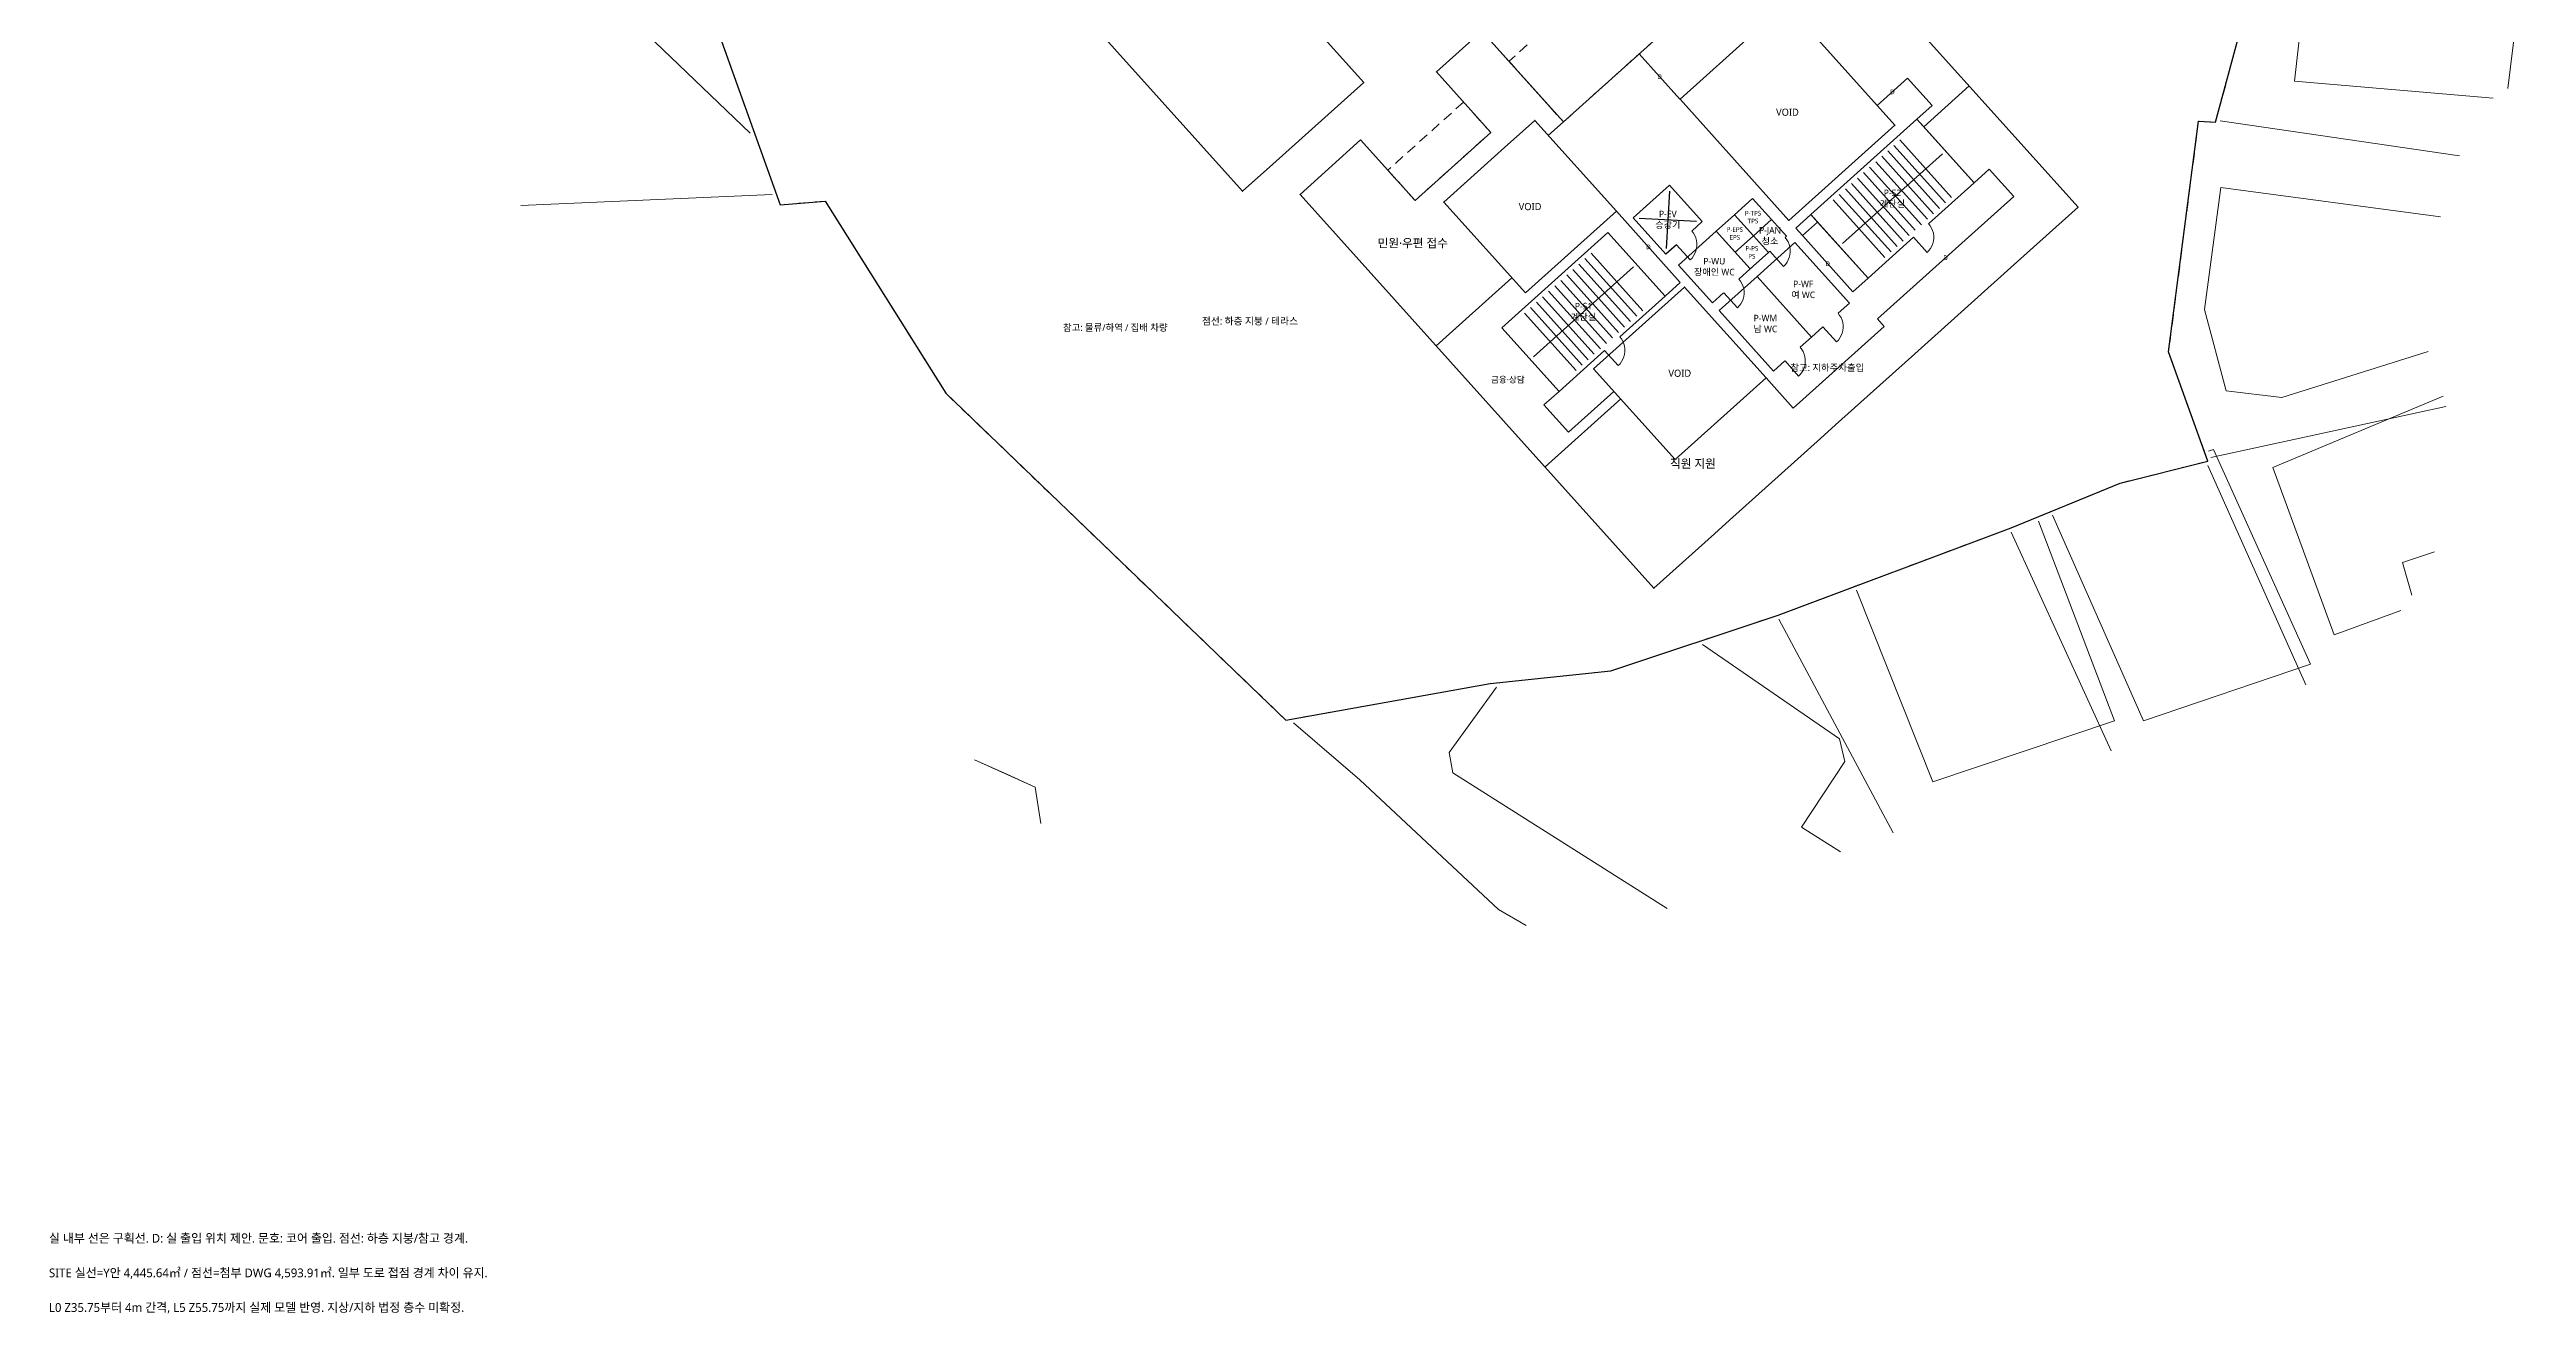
# Model space of a CAD drawing. Header units: millimetres. Extents: x -71723 to 357366, y 1091193 to 1572246.
# Drawn here: x 78306 to 199938, y 1431193 to 1493257 of the extents above; entities that cross this region are included whole.
import ezdxf

# ---------------------------------------------------------------- set-up
doc = ezdxf.new("R2010")
doc.units = ezdxf.units.MM
doc.linetypes.add('PLAN_DASH', pattern=[800, 500, -300])
for name, color, linetype, lineweight in [('L1_CONTEXT', 8, 'Continuous', 9), ('L1_CORE', 7, 'Continuous', 25), ('L1_DOOR', 7, 'Continuous', 13), ('L1_EPS_PS', 7, 'Continuous', 18), ('L1_OUTLINE', 7, 'Continuous', 35), ('L1_PARTITION', 7, 'Continuous', 18), ('L1_SITE_3D', 7, 'Continuous', 25), ('L1_SITE_DWG_REF', 8, 'PLAN_DASH', 13), ('L1_STAIR', 7, 'Continuous', 13), ('L1_TEXT', 7, 'Continuous', 13), ('L1_VOID_ROOF', 8, 'PLAN_DASH', 13)]:
    doc.layers.add(name, color=color, linetype=linetype, lineweight=lineweight)
doc.styles.add('KOREAN', font='malgun.ttf')

msp = doc.modelspace()

# ---------------------------------------------------------------- linework, layer by layer
at = {"layer": 'L1_CONTEXT'}
for points in [[(112714, 1489156), (98711, 1502572), (87966, 1512870), (94276, 1515970)], [(83238, 1510397), (87966, 1512870), (98711, 1502572), (112715, 1489153)], [(188545, 1491704), (189605, 1501138), (192961, 1500694), (192873, 1500140), (195434, 1499918), (195434, 1499363), (199938, 1498808), (199031, 1491346)], [(198302, 1490873), (188545, 1491704)], [(196657, 1488045), (184895, 1489750)], [(195112, 1478423), (187927, 1476166), (185189, 1476499), (184130, 1480494), (184924, 1486488), (195724, 1485048)], [(101456, 1485593), (113792, 1486144)], [(184443, 1473220), (195981, 1475723)], [(193775, 1465705), (190488, 1464512), (187486, 1472725), (195852, 1476230)], [(184329, 1473538), (184571, 1473613), (189340, 1463069), (181127, 1460294), (176657, 1470386)], [(189107, 1462065), (184286, 1472836)], [(175970, 1470105), (179714, 1460294), (170794, 1457298), (167046, 1466717)], [(179539, 1458816), (174634, 1469561)], [(195424, 1468597), (193845, 1468064), (194313, 1466466)], [(168842, 1454789), (163225, 1465286)], [(159476, 1464034), (166201, 1459406), (166466, 1458297), (164346, 1455078), (166256, 1453858)], [(157736, 1451075), (147213, 1457742), (147036, 1458741), (149367, 1461954)], [(139400, 1460189), (142642, 1457395), (149458, 1451025), (150821, 1450242)], [(126978, 1455254), (126708, 1457043), (123722, 1458383)], [(123722, 1458383), (125314, 1457669), (126708, 1457043), (126978, 1455254)]]:
    msp.add_lwpolyline(points, dxfattribs=at)
at = {"layer": 'L1_CORE'}
for points in [[(169832, 1484036), (167604, 1482035), (164797, 1485159), (170004, 1489837)], [(170004, 1489837), (172811, 1486713), (170584, 1484712)], [(158199, 1483666), (157682, 1483202), (156078, 1484988), (157864, 1486592)], [(157864, 1486592), (159468, 1484806), (158951, 1484343)], [(157848, 1486309), (157698, 1483485)], [(154664, 1478473), (152437, 1476472), (149630, 1479596), (154836, 1484275)], [(154836, 1484275), (157644, 1481151), (155417, 1479150)], [(156361, 1484972), (159185, 1484821)], [(160516, 1481312), (159962, 1480815), (158292, 1482674), (160151, 1484345)], [(160151, 1484345), (161822, 1482485), (161269, 1481988)], [(162785, 1483350), (162715, 1483287), (161979, 1484106), (162049, 1484168)], [(162802, 1484845), (162872, 1484908)], [(162872, 1484908), (163607, 1484089), (163537, 1484027)], [(165383, 1479635), (164830, 1479138), (162156, 1482113), (164016, 1483784)], [(164016, 1483784), (166689, 1480809), (166136, 1480312)], [(163523, 1477965), (162970, 1477467), (160297, 1480443), (162156, 1482113)], [(162156, 1482113), (164830, 1479138), (164276, 1478641)]]:
    msp.add_lwpolyline(points, dxfattribs=at)
at = {"layer": 'L1_DOOR'}
for points in [[(158947, 1484339), (159028, 1484236), (159095, 1484123), (159146, 1484003), (159181, 1483877), (159200, 1483748), (159202, 1483617), (159186, 1483487), (159154, 1483360), (159105, 1483239), (159041, 1483125), (158963, 1483020), (158871, 1482926)], [(163533, 1484023), (163614, 1483920), (163680, 1483807), (163732, 1483687), (163767, 1483561), (163786, 1483432), (163788, 1483301), (163772, 1483171), (163740, 1483044), (163691, 1482923), (163627, 1482809), (163549, 1482704), (163457, 1482610)], [(169836, 1484040), (170504, 1483296)], [(170580, 1484708), (170661, 1484605), (170727, 1484493), (170779, 1484373), (170814, 1484247), (170833, 1484117), (170835, 1483986), (170819, 1483857), (170787, 1483730), (170738, 1483608), (170674, 1483494), (170596, 1483390), (170504, 1483296)], [(158203, 1483670), (158871, 1482926)], [(162789, 1483354), (163457, 1482610)], [(161264, 1481984), (161345, 1481881), (161412, 1481769), (161463, 1481649), (161499, 1481523), (161517, 1481393), (161519, 1481262), (161503, 1481133), (161471, 1481006), (161422, 1480884), (161358, 1480770), (161280, 1480666), (161189, 1480572)], [(160520, 1481316), (161189, 1480572)], [(166131, 1480308), (166212, 1480205), (166279, 1480092), (166331, 1479972), (166366, 1479846), (166385, 1479717), (166386, 1479586), (166371, 1479456), (166338, 1479329), (166290, 1479208), (166226, 1479094), (166147, 1478989), (166056, 1478896)], [(155412, 1479146), (155493, 1479043), (155560, 1478930), (155611, 1478810), (155647, 1478684), (155665, 1478555), (155667, 1478424), (155651, 1478294), (155619, 1478167), (155570, 1478046), (155506, 1477932), (155428, 1477827), (155337, 1477734)], [(165388, 1479639), (166056, 1478896)], [(154668, 1478477), (155337, 1477734)], [(163528, 1477969), (164196, 1477225)], [(164272, 1478637), (164353, 1478534), (164419, 1478422), (164471, 1478301), (164506, 1478175), (164525, 1478046), (164526, 1477915), (164511, 1477785), (164479, 1477659), (164430, 1477537), (164366, 1477423), (164288, 1477318), (164196, 1477225)]]:
    msp.add_lwpolyline(points, dxfattribs=at)
at = {"layer": 'L1_EPS_PS'}
for points in [[(161044, 1485147), (161979, 1484106), (161087, 1483304), (160151, 1484345), (161044, 1485147)], [(161936, 1485949), (162872, 1484908), (161979, 1484106), (161044, 1485147), (161936, 1485949)], [(161979, 1484106), (162715, 1483287), (161822, 1482485), (161087, 1483304), (161979, 1484106)]]:
    msp.add_lwpolyline(points, dxfattribs=at)
at = {"layer": 'L1_OUTLINE'}
for points in [[(118173, 1507124), (136888, 1486296), (138375, 1487633), (142838, 1491643), (138828, 1496106), (140316, 1497443), (134969, 1503394), (143895, 1511414), (145232, 1509926), (155645, 1519283), (154309, 1520771), (134258, 1543086), (108967, 1520362), (119661, 1508461), (118173, 1507124)], [(142687, 1488819), (139712, 1486145), (157089, 1466806), (160065, 1469479), (160809, 1470148), (165272, 1474158), (166015, 1474826), (169735, 1478168), (174941, 1482846), (177917, 1485520), (166555, 1498165), (160539, 1504860), (156076, 1500849), (160087, 1496386), (152648, 1489703), (151980, 1490447), (148638, 1494166), (146407, 1492161), (149080, 1489185), (145361, 1485844), (142687, 1488819)], [(152648, 1489703), (160087, 1496386), (156076, 1500849), (148638, 1494166), (152648, 1489703)], [(163579, 1495492), (168926, 1489541), (163719, 1484862), (158372, 1490813), (162092, 1494155), (163579, 1495492)], [(150783, 1481305), (146773, 1485768), (149748, 1488442), (151236, 1489778), (155246, 1485315), (150783, 1481305)], [(158135, 1473123), (154125, 1477586), (158588, 1481596), (162598, 1477133), (158135, 1473123)]]:
    msp.add_lwpolyline(points, dxfattribs=at)
at = {"layer": 'L1_PARTITION'}
for points in [[(156369, 1493043), (158371, 1490815)], [(168059, 1490509), (169545, 1491845)], [(169545, 1491845), (170748, 1490506)], [(170338, 1489465), (172568, 1491469)], [(170748, 1490506), (170004, 1489837)], [(151906, 1489036), (152647, 1489701)], [(164797, 1485159), (170004, 1489837)], [(170004, 1489837), (170338, 1489465)], [(170338, 1489465), (172811, 1486713)], [(156078, 1484988), (157864, 1486592)], [(157864, 1486592), (159468, 1484806)], [(172811, 1486713), (170584, 1484712)], [(172811, 1486713), (173555, 1487382)], [(173555, 1487382), (174758, 1486043)], [(158387, 1481819), (155247, 1485314)], [(160151, 1484345), (161044, 1485147)], [(161044, 1485147), (161936, 1485949)], [(161044, 1485147), (161979, 1484106)], [(161936, 1485949), (162872, 1484908)], [(164797, 1485159), (164054, 1484490)], [(165132, 1484787), (164797, 1485159)], [(174758, 1486043), (168064, 1480027)], [(149630, 1479596), (154836, 1484275)], [(154836, 1484275), (157644, 1481151)], [(157682, 1483202), (156078, 1484988)], [(158292, 1482674), (160151, 1484345)], [(159468, 1484806), (158951, 1484343)], [(160151, 1484345), (161087, 1483304)], [(161979, 1484106), (161909, 1484043)], [(162049, 1484168), (161979, 1484106)], [(161979, 1484106), (162715, 1483287)], [(162872, 1484908), (162802, 1484845)], [(162872, 1484908), (163607, 1484089)], [(163607, 1484089), (163537, 1484027)], [(164054, 1484490), (164388, 1484119)], [(164388, 1484119), (165132, 1484787)], [(164388, 1484119), (166861, 1481366)], [(167604, 1482035), (165132, 1484787)], [(169832, 1484036), (167604, 1482035)], [(158199, 1483666), (157682, 1483202)], [(161157, 1483366), (161087, 1483304)], [(161087, 1483304), (161822, 1482485)], [(162156, 1482113), (164016, 1483784)], [(162715, 1483287), (162645, 1483225)], [(162785, 1483350), (162715, 1483287)], [(164016, 1483784), (166689, 1480809)], [(146397, 1478708), (150113, 1482048)], [(157644, 1481151), (158387, 1481819)], [(159962, 1480815), (158292, 1482674)], [(160297, 1480443), (162156, 1482113)], [(161822, 1482485), (161269, 1481988)], [(161892, 1482548), (161822, 1482485)], [(162156, 1482113), (164830, 1479138)], [(166861, 1481366), (167604, 1482035)], [(157644, 1481151), (155417, 1479150)], [(160516, 1481312), (159962, 1480815)], [(162970, 1477467), (160297, 1480443)], [(166689, 1480809), (166136, 1480312)], [(152437, 1476472), (149630, 1479596)], [(168398, 1479656), (163935, 1475645)], [(164830, 1479138), (164276, 1478641)], [(165383, 1479635), (164830, 1479138)], [(168064, 1480027), (168398, 1479656)], [(154664, 1478473), (152437, 1476472)], [(163523, 1477965), (162970, 1477467)], [(163935, 1475645), (162599, 1477132)], [(151693, 1475804), (152437, 1476472)], [(152896, 1474465), (151693, 1475804)], [(151744, 1472758), (155460, 1476097)], [(155126, 1476469), (152896, 1474465)]]:
    msp.add_lwpolyline(points, dxfattribs=at)
at = {"layer": 'L1_SITE_3D'}
msp.add_lwpolyline([(106381, 1507440), (114189, 1485629), (116396, 1485818), (122316, 1476378), (139020, 1460324), (149055, 1462122), (154976, 1462743), (163186, 1465484), (174629, 1469773), (179993, 1471965), (184294, 1473044), (182366, 1478406), (183835, 1489745), (184671, 1489688), (188084, 1502345)], dxfattribs=at)
at = {"layer": 'L1_SITE_DWG_REF'}
msp.add_lwpolyline([(188084, 1502345), (184671, 1489688), (183835, 1489745), (182366, 1478406), (184294, 1473044), (179993, 1471965), (174629, 1469773), (163186, 1465484), (154976, 1462743), (149055, 1462122), (139020, 1460324), (122316, 1476378), (116396, 1485818), (114189, 1485629), (106381, 1507440)], dxfattribs=at)
at = {"layer": 'L1_STAIR'}
for points in [[(169171, 1488820), (171711, 1485993)], [(166350, 1483730), (171259, 1488142)], [(167981, 1487750), (170521, 1484924)], [(168278, 1488018), (170818, 1485191)], [(168576, 1488285), (171116, 1485458)], [(168873, 1488552), (171413, 1485726)], [(166493, 1486414), (169033, 1483587)], [(166791, 1486681), (169330, 1483854)], [(167088, 1486948), (169628, 1484122)], [(167386, 1487216), (169925, 1484389)], [(167683, 1487483), (170223, 1484656)], [(165898, 1485879), (168438, 1483052)], [(166196, 1486146), (168735, 1483320)], [(153408, 1482723), (155948, 1479896)], [(153706, 1482990), (156245, 1480163)], [(154003, 1483257), (156543, 1480431)], [(151182, 1478168), (156091, 1482579)], [(152218, 1481653), (154758, 1478827)], [(152516, 1481921), (155055, 1479094)], [(152813, 1482188), (155353, 1479361)], [(153111, 1482455), (155650, 1479629)], [(150730, 1480317), (153270, 1477490)], [(151028, 1480584), (153568, 1477757)], [(151325, 1480851), (153865, 1478025)], [(151623, 1481119), (154163, 1478292)], [(151920, 1481386), (154460, 1478559)]]:
    msp.add_lwpolyline(points, dxfattribs=at)
at = {"layer": 'L1_VOID_ROOF'}
for points in [[(159418, 1497130), (157413, 1499362), (149975, 1492678), (151980, 1490447), (152648, 1489703), (160087, 1496386), (159418, 1497130)], [(144024, 1487331), (145361, 1485844), (149080, 1489185), (147743, 1490673), (144024, 1487331)]]:
    msp.add_lwpolyline(points, dxfattribs=at)

# ---------------------------------------------------------------- texts
at = {"layer": 'L1_CONTEXT', "char_height": 330, "width": 6000, "attachment_point": 5, "style": 'KOREAN'}
for s, insert in [('참고: 물류/하역 / 집배 차량', (130642, 1479588)), ('참고: 지하주차출입', (165608, 1477621))]:
    msp.add_mtext(s, dxfattribs=dict(at, insert=insert))
at = {"layer": 'L1_DOOR', "char_height": 230, "width": 6000, "attachment_point": 5, "style": 'KOREAN'}
for insert in [(157370, 1491929), (168801, 1491176), (156817, 1483567), (165624, 1482742), (171411, 1483035)]:
    msp.add_mtext('D', dxfattribs=dict(at, insert=insert))
at = {"layer": 'L1_TEXT', "style": 'KOREAN'}
for s, insert, char_height, width, attachment_point in [('P-S2\\P계단실', (168804, 1485936), 320, 6000, 5), ('P-EV\\P승강기', (157773, 1484897), 320, 6000, 5), ('P-TPS\\PTPS', (161958, 1485027), 230, 6000, 5), ('민원·우편 접수', (145248, 1483725), 420, 6000, 5), ('P-EPS\\PEPS', (161065, 1484225), 230, 6000, 5), ('P-JAN\\P청소', (162793, 1484098), 320, 6000, 5), ('P-WU\\P장애인 WC', (160057, 1482580), 320, 6000, 5), ('P-PS\\PPS', (161901, 1483296), 230, 6000, 5), ('P-WF\\P여 WC', (164423, 1481461), 320, 6000, 5), ('P-S1\\P계단실', (153637, 1480374), 320, 6000, 5), ('점선: 하층 지붕 / 테라스', (137254, 1479904), 350, 6000, 5), ('P-WM\\P남 WC', (162563, 1479790), 320, 6000, 5), ('금융·상담', (149917, 1477032), 300, 6000, 5), ('직원 지원', (159008, 1472899), 420, 6000, 5), ('실 내부 선은 구획선. D: 실 출입 위치 제안. 문호: 코어 출입. 점선: 하층 지붕/참고 경계.', (78277, 1435100), 430, 110000, 1), ('SITE 실선=Y안 4,445.64㎡ / 점선=첨부 DWG 4,593.91㎡. 일부 도로 접점 경계 차이 유지.', (78277, 1433400), 430, 110000, 1), ('L0 Z35.75부터 4m 간격, L5 Z55.75까지 실제 모델 반영. 지상/지하 법정 층수 미확정.', (78277, 1431700), 430, 110000, 1)]:
    msp.add_mtext(s, dxfattribs=dict(at, insert=insert, char_height=char_height, width=width, attachment_point=attachment_point))
at = {"layer": 'L1_VOID_ROOF', "char_height": 350, "width": 6000, "attachment_point": 5, "style": 'KOREAN'}
for insert in [(163649, 1490177), (151010, 1485542), (158362, 1477359)]:
    msp.add_mtext('VOID', dxfattribs=dict(at, insert=insert))

doc.saveas('drawing.dxf')
